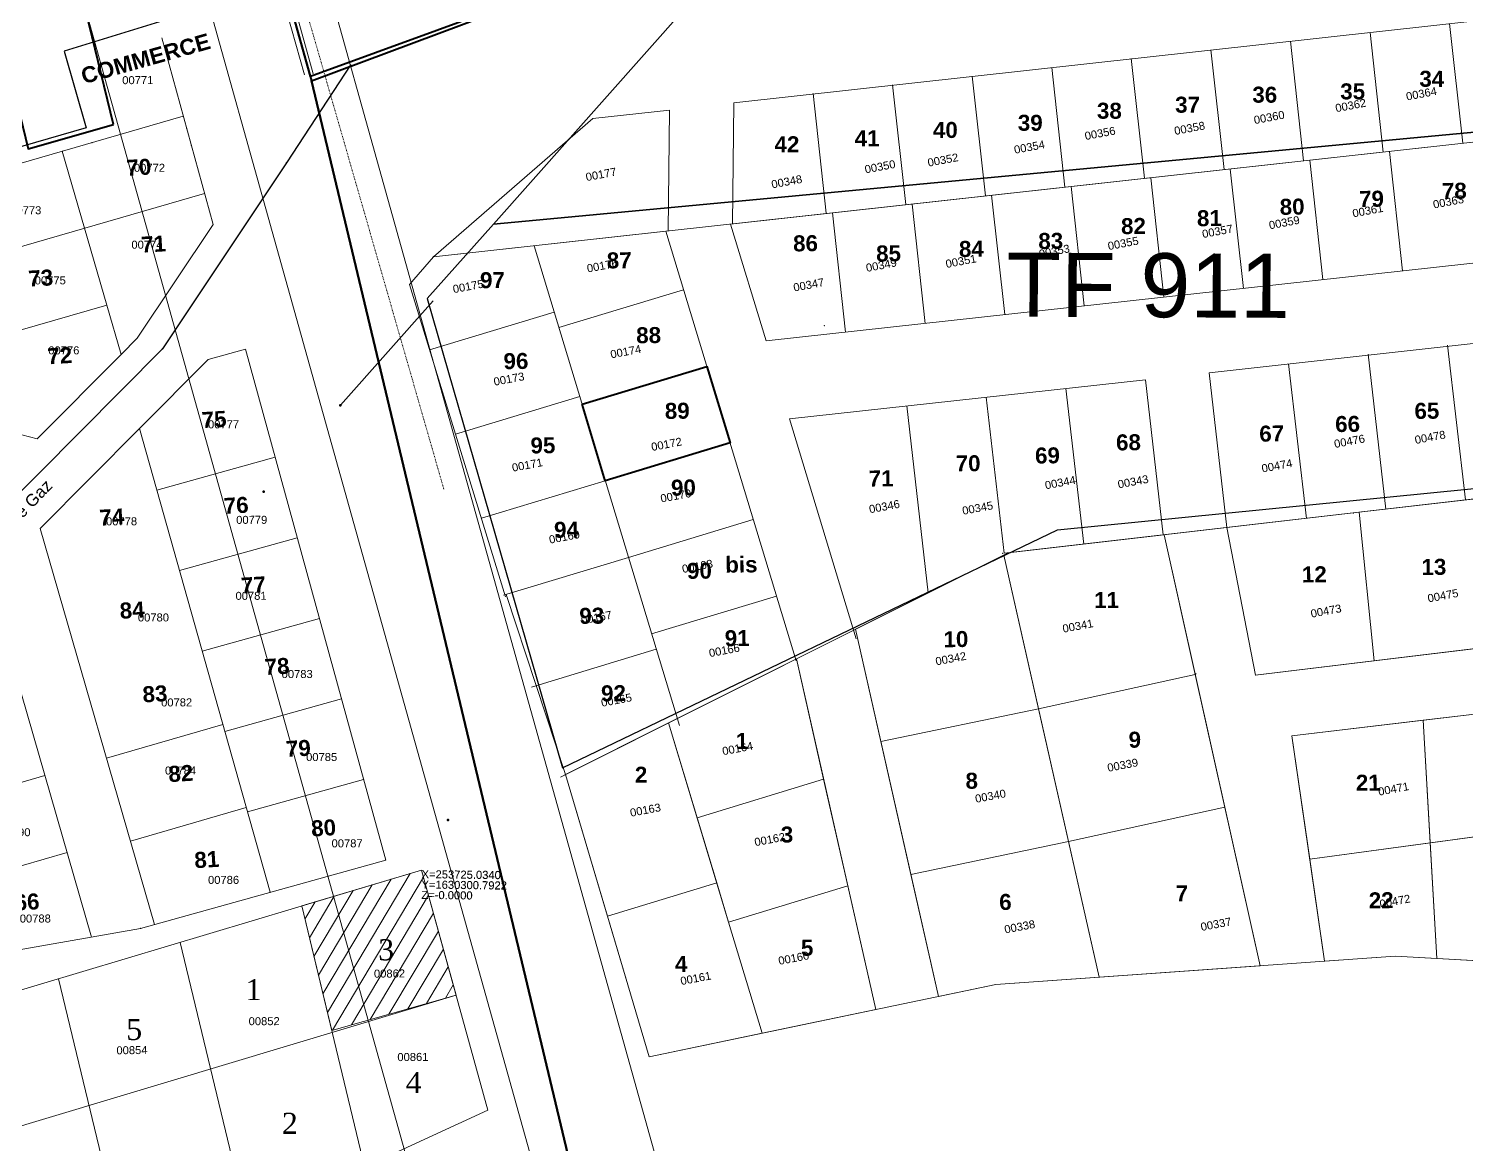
# Model space of a CAD drawing. Header units: metres. Extents: x 251686 to 255059, y 1627526 to 1631912.
# Drawn here: x 253675.9 to 253855.6, y 1630266.5 to 1630405.9 of the extents above; entities that cross this region are included whole.
import ezdxf
from ezdxf.enums import TextEntityAlignment as Align

# ---------------------------------------------------------------- set-up
doc = ezdxf.new("R2010")
doc.units = ezdxf.units.M
doc.header["$MEASUREMENT"] = 0
doc.linetypes.add('DGN Style 4', pattern=[0.103896, 0.051948, -0.025974, 0, -0.025974])
for name, color, linetype in [('A_revoir_niveau_0', 7, 'Continuous'), ('limites_parcelles', 7, 'Continuous'), ('limites_sections', 7, 'Continuous'), ('limites_tf', 7, 'Continuous'), ('numero_lot', 7, 'Continuous'), ('numero_parcelle', 7, 'Continuous'), ('toponymie', 7, 'Continuous')]:
    doc.layers.add(name, color=color, linetype=linetype)
for name, color, linetype, lineweight in [('CABA', 7, 'Continuous', 0), ('Numero Titre Foncier', 4, 'Continuous', 0), ('Numérotation', 7, 'Continuous', 0), ('PROJET TOSYALI', 6, 'Continuous', 30)]:
    doc.layers.add(name, color=color, linetype=linetype, lineweight=lineweight)
doc.layers.add('Lignes HT Vectorisées', color=6, linetype='Continuous', lineweight=0, true_color=0xff00ff)
doc.styles.get("Standard").update_dxf_attribs({"font": 'txt.shx'})
doc.styles.add('Style-Arial', font='arial.ttf')
doc.styles.add('Style-FANCY', font='times.ttf')
doc.styles.add('style1', font='')
doc.styles.get('style1').set_extended_font_data('Times New Roman', bold=True)
pattern_1 = [(59.22774, (66201.7634, 31755.8011), (-1.4408947565, 0.8580004177), [])]

msp = doc.modelspace()

# ---------------------------------------------------------------- hatches: boundary and pattern name
at = {"layer": 'A_revoir_niveau_0', "lineweight": 13, "ltscale": 40}
h = msp.add_hatch(dxfattribs=at)
h.set_pattern_fill('ANSI31', color=253, style=0, pattern_type=2)
h.set_pattern_definition(pattern_1)
h.paths.add_polyline_path([(253713.792503, 1630280.755982), (253729.33546, 1630285.172802), (253725.033992, 1630300.792182), (253710.055733, 1630296.313252)])
h = msp.add_hatch(dxfattribs=at)
h.set_pattern_fill('ANSI31', color=252, style=0, pattern_type=2)
h.set_pattern_definition(pattern_1)
h.paths.add_polyline_path([(253713.792503, 1630280.755982), (253729.33546, 1630285.172802), (253725.033992, 1630300.792182), (253710.055733, 1630296.313252)])
h = msp.add_hatch(dxfattribs=at)
h.set_pattern_fill('ANSI31', color=252, style=0, pattern_type=2)
h.set_pattern_definition(pattern_1)
h.paths.add_polyline_path([(253713.792503, 1630280.755982), (253729.33546, 1630285.172802), (253725.033992, 1630300.792182), (253710.055733, 1630296.313252)])

# ---------------------------------------------------------------- linework, layer by layer
at = {"layer": 'A_revoir_niveau_0', "color": 7, "linetype": 'Continuous', "lineweight": 0}
for p, q in [((253669.761, 1630545.695), (253710.374, 1630400.166)), ((253670.860255, 1630545.832426), (253711.473255, 1630400.303426))]:
    msp.add_line(p, q, dxfattribs=at)
at = {"layer": 'A_revoir_niveau_0', "color": 4, "linetype": 'Continuous'}
for p, q in [((253716.171618, 1630401.452431), (253708.132307, 1630389.175684)), ((253708.132307, 1630389.175684), (253692.638386, 1630365.955137)), ((253692.638386, 1630365.955137), (253651.490096, 1630324.512879))]:
    msp.add_line(p, q, dxfattribs=at)
at = {"layer": 'A_revoir_niveau_0', "color": 7, "lineweight": 0, "ltscale": 40}
msp.add_line((253729.33546, 1630285.172802), (253725.033992, 1630300.792182), dxfattribs=at)
at = {"layer": 'A_revoir_niveau_0', "linetype": 'Continuous'}
for p in [(253708.132307, 1630389.175684), (253692.638386, 1630365.955137)]:
    msp.add_point(p, dxfattribs=at)
at = {"layer": 'A_revoir_niveau_0', "color": 253, "lineweight": 13, "ltscale": 40}
msp.add_3dface([(253710.055733, 1630296.313252), (253725.033992, 1630300.792182), (253729.33546, 1630285.172802), (253713.792503, 1630280.755982)], dxfattribs=at)
at = {"layer": 'A_revoir_niveau_0', "lineweight": 13, "ltscale": 40}
msp.add_3dface([(253710.055733, 1630296.313252), (253725.033992, 1630300.792182), (253729.33546, 1630285.172802), (253713.792503, 1630280.755982)], dxfattribs=at)
msp.add_3dface([(253710.055733, 1630296.313252), (253725.033992, 1630300.792182), (253729.33546, 1630285.172802), (253713.792503, 1630280.755982)], dxfattribs=at)
at = {"layer": 'CABA', "color": 30, "linetype": 'Continuous', "lineweight": 0}
msp.add_line((253714.876016, 1630358.878421), (253726.473128, 1630371.916669), dxfattribs=at)
at = {"layer": 'CABA', "color": 30, "linetype": 'Continuous', "lineweight": 53}
msp.add_point((253714.876016, 1630358.878421), dxfattribs=at)
msp.add_point((253714.876016, 1630358.878421), dxfattribs=at)
at = {"layer": 'CABA', "color": 6, "linetype": 'Continuous', "lineweight": 53}
for p in [(253705.277008, 1630348.08298), (253728.309126, 1630307.049623)]:
    msp.add_point(p, dxfattribs=at)
at = {"layer": 'CABA', "color": 5, "linetype": 'Continuous', "lineweight": 53}
for p in [(253705.277008, 1630348.08298), (253728.309126, 1630307.049623)]:
    msp.add_point(p, dxfattribs=at)
at = {"layer": 'Lignes HT Vectorisées', "color": 5, "flags": 128}
msp.add_lwpolyline([(253756.669149, 1629670.287472), (253861.621399, 1629827.964829), (253775.882942, 1630131.985118), (253683.847384, 1630461.074745), (253586.374624, 1630811.106198), (253617.63126, 1631056.920646), (253648.501603, 1631303.479896), (253822.386232, 1631416.29853), (253967.163614, 1631512.857485)], dxfattribs=at)
at = {"layer": 'limites_parcelles', "color": 7, "linetype": 'DGN Style 4', "lineweight": 0}
msp.add_line((253691.965779, 1630473.057815), (253727.820167, 1630348.363656), dxfattribs=at)
at = {"layer": 'limites_parcelles', "color": 7, "linetype": 'Continuous', "lineweight": 0}
for p, q in [((253927.592702, 1630414.734721), (253764.041532, 1630396.658437)), ((253843.565243, 1630405.486138), (253845.210652, 1630390.524105)), ((253853.508956, 1630406.580013), (253855.154365, 1630391.61798)), ((253692.540223, 1630404.806833, 0.000001), (253698.957459, 1630381.454067, 0.000001)), ((253823.677804, 1630403.299389), (253825.323213, 1630388.337356)), ((253833.62153, 1630404.392264), (253835.266939, 1630389.430231)), ((253813.73309, 1630402.205502), (253815.3785, 1630387.243469)), ((253929.238175, 1630399.767687), (253726.506914, 1630377.439517)), ((253726.515803, 1630377.443696), (253929.236136, 1630399.770662)), ((253793.845651, 1630400.018753), (253795.49106, 1630385.05672)), ((253803.789377, 1630401.111627), (253805.434786, 1630386.149594)), ((253773.957225, 1630397.83099), (253775.602634, 1630382.868958)), ((253783.901938, 1630398.924878), (253785.547347, 1630383.962845)), ((253895.69956, 1630396.073383), (253763.65109, 1630381.531252)), ((253764.041532, 1630396.658437), (253763.870889, 1630381.555078)), ((253665.18, 1630386.31, 0.000001), (253695.236683, 1630394.994227, 0.000001)), ((253746.434019, 1630394.712654), (253726.506914, 1630377.439517)), ((253756.027074, 1630395.77237), (253746.434019, 1630394.712654)), ((253756.027074, 1630395.77237), (253755.857393, 1630380.672025)), ((253685.670435, 1630371.412223, 0.000001), (253680.118949, 1630390.626285, 0.000001)), ((253845.983059, 1630390.599034), (253847.625878, 1630375.682989)), ((253836.039372, 1630389.503158), (253837.682191, 1630374.587114)), ((253816.151971, 1630387.313408), (253817.79479, 1630372.397364)), ((253826.095671, 1630388.408283), (253827.738491, 1630373.492239)), ((253667.955746, 1630376.702959, 0.000001), (253697.886642, 1630385.350842, 0.000001)), ((253806.208284, 1630386.217533), (253807.851103, 1630371.301489)), ((253786.320883, 1630384.027783), (253787.963702, 1630369.111739)), ((253796.264583, 1630385.122658), (253797.907402, 1630370.206614)), ((253776.377183, 1630382.932908), (253778.020002, 1630368.016864)), ((253698.957459, 1630381.454067, 0.000001), (253689.491447, 1630367.267473, 0.000001)), ((253755.559659, 1630380.640197), (253726.507839, 1630377.440593)), ((253771.828628, 1630326.928424), (253755.559659, 1630380.640197)), ((253768.076301, 1630366.921989), (253763.65109, 1630381.531252)), ((253897.342366, 1630381.158339), (253768.076301, 1630366.921989)), ((253757.240736, 1630318.871755), (253739.081077, 1630378.825283)), ((253972.040402, 1630379.319168), (253823.445418, 1630362.95425)), ((253726.507839, 1630377.440593), (253723.524837, 1630373.97274)), ((253742.178521, 1630368.599097), (253757.775426, 1630373.3231)), ((253670.731486, 1630367.095938, 0.000001), (253685.670435, 1630371.412223, 0.000001)), ((253687.459308, 1630365.220816, 0.000001), (253685.670435, 1630371.412223, 0.000001)), ((253726.034342, 1630365.799295), (253741.594737, 1630370.512529)), ((253797.854246, 1630340.388105), (254046.276307, 1630369.094904)), ((253798.355473, 1630340.446025), (254046.276307, 1630369.094904)), ((253689.491447, 1630367.267473, 0.000001), (253687.459308, 1630365.220816, 0.000001)), ((253698.35644, 1630364.617671), (253703.003067, 1630365.894543)), ((253703.003067, 1630365.894543), (253720.547301, 1630302.049857)), ((253853.258463, 1630366.398719), (253855.494359, 1630347.048165)), ((253676.995691, 1630354.682445, 0.000001), (253687.459308, 1630365.220816, 0.000001)), ((253689.76616, 1630355.966021), (253698.35644, 1630364.617671)), ((253745.078523, 1630359.024691), (253760.675428, 1630363.748694)), ((253833.388118, 1630364.049112), (253835.61832, 1630344.75251)), ((253843.320456, 1630365.249892), (253845.556352, 1630345.899337)), ((253815.489862, 1630362.077942), (253771.026459, 1630357.181147)), ((253815.489862, 1630362.077942), (253817.730311, 1630342.684425)), ((253823.445418, 1630362.95425), (253825.681314, 1630343.603695)), ((253805.5452, 1630360.982727), (253807.792292, 1630341.536598)), ((253729.264357, 1630355.279151), (253744.785144, 1630359.980388)), ((253785.656762, 1630358.792395), (253788.355587, 1630335.439124)), ((253795.601424, 1630359.88761), (253797.854285, 1630340.38777)), ((253779.354552, 1630329.68675), (253771.026459, 1630357.181147)), ((253676.995691, 1630354.682445, 0.000001), (253674.094585, 1630355.456029, 0.000001)), ((253677.355067, 1630343.466261), (253689.76616, 1630355.966021)), ((253706.097393, 1630298.02422), (253689.76616, 1630355.966021)), ((253747.978526, 1630349.450286), (253763.575431, 1630354.174289)), ((253691.936118, 1630348.267197), (253706.715318, 1630352.385403)), ((253732.494052, 1630344.760048), (253747.978526, 1630349.450286)), ((253750.878529, 1630339.87588), (253766.475434, 1630344.599883)), ((253841.503115, 1630345.377177), (253841.496421, 1630345.431117)), ((253842.205404, 1630345.513044), (253844.078976, 1630326.955226)), ((253691.647665, 1630293.998633), (253677.355067, 1630343.466261)), ((253694.768355, 1630338.218665), (253709.481656, 1630342.318508)), ((253817.827899, 1630342.696489), (253829.839329, 1630288.843748)), ((253825.679012, 1630343.603474), (253829.250894, 1630325.162462)), ((253742.369808, 1630312.414235), (253798.355473, 1630340.446025)), ((253742.834144, 1630312.646726), (253798.355473, 1630340.446025)), ((253962.768549, 1630341.306171), (253829.232914, 1630325.160231)), ((253735.281636, 1630335.150877), (253750.877541, 1630339.874867)), ((253797.798773, 1630340.167763), (253809.702061, 1630287.415159)), ((253743.008152, 1630312.733851), (253735.585303, 1630335.242858)), ((253753.778531, 1630330.301475), (253769.375436, 1630335.025478)), ((253683.774267, 1630292.427902), (253671.726648, 1630334.125509)), ((253697.600592, 1630328.170133), (253712.247994, 1630332.251613)), ((253779.273773, 1630330.892097), (253789.628434, 1630285.001918)), ((253738.762422, 1630323.663001), (253754.358327, 1630328.386991)), ((253771.875705, 1630327.187586), (253781.793642, 1630283.367797)), ((253821.717091, 1630325.258018), (253802.131796, 1630320.963137)), ((253821.821804, 1630325.362408), (253821.717091, 1630325.258018)), ((253895.203593, 1630324.820996), (253833.814157, 1630317.581306)), ((253700.432829, 1630318.121601), (253715.014331, 1630322.184718)), ((253802.131796, 1630320.963137), (253782.440007, 1630316.858983)), ((253700.186183, 1630318.99668), (253685.639382, 1630314.793697)), ((253755.885642, 1630319.181989), (253763.399936, 1630294.296409)), ((253850.197198, 1630319.513051), (253851.92416, 1630289.754034)), ((253833.814157, 1630317.581306), (253837.891835, 1630289.415153)), ((253663.534603, 1630308.439195), (253677.945164, 1630312.602815)), ((253703.265066, 1630308.073069), (253717.780669, 1630312.117823)), ((253759.464122, 1630307.331192), (253775.276774, 1630312.161008)), ((253703.116133, 1630308.60147), (253688.637188, 1630304.418093)), ((253825.419436, 1630308.659552), (253805.875051, 1630304.373199)), ((253883.788397, 1630308.641109), (253836.04781, 1630302.153586)), ((253805.876051, 1630304.373212), (253786.187507, 1630300.250091)), ((253666.310349, 1630298.832155), (253680.72091, 1630302.995774)), ((253656.274504, 1630280.23112), (253725.033992, 1630300.792182)), ((253720.547301, 1630302.049857), (253689.902094, 1630293.51233)), ((253725.033992, 1630300.792182), (253733.28986, 1630270.813687)), ((253748.263057, 1630295.052901), (253761.916303, 1630299.209741)), ((253763.399936, 1630294.296409), (253778.296032, 1630298.823342)), ((253710.055733, 1630296.313252), (253717.884332, 1630263.720498)), ((253763.399936, 1630294.296409), (253767.607803, 1630280.408705)), ((253689.902094, 1630293.51233), (253625.084271, 1630282.041664)), ((253694.856868, 1630291.768355), (253703.216021, 1630256.966746)), ((253846.714004, 1630290.041441), (253796.815652, 1630286.500681)), ((253896.652967, 1630287.289732), (253846.714004, 1630290.041441)), ((253679.658002, 1630287.223458), (253688.54771, 1630250.212995)), ((253796.815652, 1630286.500681), (253753.489805, 1630277.464489)), ((253668.270807, 1630266.80946), (253729.33546, 1630285.172802))]:
    msp.add_line(p, q, dxfattribs=at)
at = {"layer": 'limites_parcelles', "color": 7, "lineweight": 0}
msp.add_line((253735.507805, 1630334.944268), (253723.524837, 1630373.97274), dxfattribs=at)
at = {"layer": 'limites_parcelles', "color": 7, "lineweight": 0, "flags": 128}
msp.add_lwpolyline([(253761.441639, 1630127.929408), (253669.399425, 1630457.042785), (253571.924424, 1630807.082271), (253571.51908, 1630809.029393), (253571.374904, 1630811.013026), (253571.494427, 1630812.998296), (253602.749246, 1631058.798456), (253633.6178, 1631305.343416), (253634.165779, 1631307.894016), (253635.14739, 1631310.311098), (253636.532942, 1631312.521547), (253638.280524, 1631314.458505), (253640.337273, 1631316.063379), (253814.14227, 1631428.830345), (253814.14227, 1631428.830345), (253950.854808, 1631520.01047), (253983.472344, 1631505.704533), (253830.629866, 1631403.767217), (253662.51866, 1631294.693741), (253632.51326, 1631055.042836), (253601.636463, 1630812.215479), (253698.295348, 1630465.106707), (253790.324263, 1630136.040833)], dxfattribs=at)
at = {"layer": 'limites_parcelles', "color": 7, "linetype": 'Continuous', "lineweight": 0, "flags": 128}
for points in [[(253821.717091, 1630325.258018), (253817.827899, 1630342.696489), (253798.355473, 1630340.446025), (253797.798773, 1630340.167763), (253802.131796, 1630320.963137), (253821.717091, 1630325.258018)], [(253805.876051, 1630304.373212), (253802.131796, 1630320.963137), (253782.440007, 1630316.858983), (253789.628434, 1630285.001918), (253796.815652, 1630286.500681), (253829.839329, 1630288.843748), (253821.717091, 1630325.258018), (253802.131796, 1630320.963137), (253805.876051, 1630304.373212)], [(253851.08578, 1630304.197157), (253850.197198, 1630319.513051), (253833.814157, 1630317.581306), (253837.891835, 1630289.415153), (253846.714004, 1630290.041441), (253866.776693, 1630288.935871), (253865.954966, 1630306.217555), (253854.463499, 1630304.656635), (253868.929201, 1630306.62184), (253868.08068, 1630321.622097), (253850.197198, 1630319.513051), (253851.08578, 1630304.197157)], [(253778.296032, 1630298.823342), (253775.276774, 1630312.161008), (253759.464122, 1630307.331192), (253761.916303, 1630299.209741), (253755.885642, 1630319.181989), (253743.008109, 1630312.733996), (253753.489805, 1630277.464489), (253767.607803, 1630280.408705), (253763.399936, 1630294.296409), (253778.296032, 1630298.823342)], [(253796.815652, 1630286.500681), (253809.702061, 1630287.415159), (253805.876051, 1630304.373212), (253786.187507, 1630300.250091), (253789.628434, 1630285.001918), (253796.815652, 1630286.500681)], [(253837.891835, 1630289.415153), (253846.714004, 1630290.041441), (253851.92416, 1630289.754034), (253851.08578, 1630304.197157), (253836.04781, 1630302.153586), (253837.891835, 1630289.415153)], [(253767.607803, 1630280.408705), (253763.399936, 1630294.296409), (253761.916303, 1630299.209741), (253748.263057, 1630295.052901), (253753.489805, 1630277.464489), (253767.607803, 1630280.408705)]]:
    msp.add_lwpolyline(points, close=True, dxfattribs=at)
msp.add_lwpolyline([(253661.166862, 1630237.605993), (253733.28986, 1630270.813687)], dxfattribs=at)
at = {"layer": 'limites_parcelles', "color": 7, "linetype": 'Continuous', "lineweight": 0}
for p in [(253726.507839, 1630377.440593), (253726.515803, 1630377.443696), (253726.515803, 1630377.443696), (253726.515803, 1630377.443696), (253775.35155, 1630368.812065), (253797.64445, 1630340.367073), (253706.097393, 1630298.02422)]:
    msp.add_point(p, dxfattribs=at)
for points in [[(253844.078976, 1630326.955226), (253858.975976, 1630328.756876), (253857.112421, 1630347.235786), (253842.205404, 1630345.513044)], [(253829.250894, 1630325.162462), (253844.078976, 1630326.955226), (253842.205404, 1630345.513044), (253825.679012, 1630343.603474)], [(253802.131796, 1630320.963137), (253797.798773, 1630340.167763), (253779.273773, 1630330.892097), (253782.440007, 1630316.858983)], [(253775.276774, 1630312.161008), (253771.875705, 1630327.187586), (253755.885642, 1630319.181989), (253759.464122, 1630307.331192)], [(253805.876051, 1630304.373212), (253802.131796, 1630320.963137), (253782.440007, 1630316.858983), (253786.187507, 1630300.250091)], [(253761.916303, 1630299.209741), (253755.885642, 1630319.181989), (253743.008109, 1630312.733996), (253748.263057, 1630295.052901)], [(253836.04781, 1630302.153586), (253851.08578, 1630304.197157), (253850.197198, 1630319.513051), (253833.814157, 1630317.581306)], [(253851.92416, 1630289.754034), (253866.776693, 1630288.935871), (253865.954966, 1630306.217555), (253851.08578, 1630304.197157)], [(253781.793642, 1630283.367797), (253778.296032, 1630298.823342), (253763.399936, 1630294.296409), (253767.607803, 1630280.408705)]]:
    msp.add_3dface(points, dxfattribs=at)
at = {"layer": 'limites_sections', "color": 112, "linetype": 'Continuous', "lineweight": 40, "flags": 128}
for points in [[(254450.84006, 1630759.175246), (254395.3871, 1630569.1026), (254353.2541, 1630409.5098), (254348.492261, 1630392.388149), (254237.72828, 1630442.844843), (254040.038076, 1630496.898217), (253942.172035, 1630521.14592), (253859.148201, 1630539.484772), (253853.186893, 1630453.726815), (253808.243015, 1630442.914881), (253793.178897, 1630438.29059), (253774.754402, 1630423.155021), (253711.134092, 1630399.982213), (253678.015836, 1630518.052824), (253627.848348, 1630688.389303), (253621.624412, 1630712.828844), (253610.975151, 1630786.918169), (253609.69659, 1630931.397239), (253737.566314, 1630938.284849), (253928.216166, 1630961.492497), (253976.914647, 1630881.792805), (254242.098307, 1630809.467069), (254450.84006, 1630759.175246)], [(253571.047075, 1630723.599568), (253600.186297, 1630706.548526), (253621.817231, 1630711.994443), (253628.041124, 1630687.554872), (253678.208666, 1630517.218459), (253711.262634, 1630399.425895), (253749.054407, 1630241.188111), (253786.719032, 1630083.077529), (253667.019158, 1630061.048467), (253520.677582, 1630008.003458), (253349.874626, 1629905.007271), (253370.894891, 1630071.745612), (253278.664905, 1630062.128606), (253271.082561, 1630189.80614), (253238.792095, 1630544.179111), (253486.322083, 1630710.425653), (253532.904976, 1630728.2652), (253571.047075, 1630723.599568)], [(254348.370927, 1630391.951882), (254309.9852, 1630253.9323), (254287.3632, 1630130.504), (254273.8695, 1629992.7881), (254275.334915, 1629929.186521), (254144.350912, 1629962.854533), (254129.310226, 1629944.470728), (254024.768125, 1629997.357132), (253955.511127, 1630039.119672), (253907.405394, 1630046.336207), (253799.369555, 1630038.162516), (253786.496556, 1630083.300126), (253767.950249, 1630162.069178), (253749.054441, 1630241.188133), (253711.262624, 1630399.425942), (253774.754402, 1630423.155021), (253793.178897, 1630438.29059), (253808.243015, 1630442.914881), (253853.186893, 1630453.726815), (253859.148201, 1630539.484772), (253942.172035, 1630521.14592), (254040.038076, 1630496.898217), (254237.72828, 1630442.844843), (254348.370927, 1630391.951882)]]:
    msp.add_lwpolyline(points, close=True, dxfattribs=at)
at = {"layer": 'limites_tf', "color": 5, "linetype": 'Continuous', "lineweight": 30}
for p, q in [((253697.129695, 1630408.318574), (253680.371369, 1630403.147595)), ((253680.371369, 1630403.147595), (253683.097629, 1630393.567929)), ((253683.097629, 1630393.567929), (253632.28558, 1630378.88689))]:
    msp.add_line(p, q, dxfattribs=at)
at = {"layer": 'limites_tf', "color": 5, "linetype": 'Continuous', "lineweight": 30, "flags": 128}
for points in [[(253742.616998, 1630313.578459), (253804.489983, 1630343.310326), (254052.748228, 1630367.915664), (254077.495119, 1630355.638384), (254077.616337, 1630415.578329), (254091.990638, 1630476.368054), (254028.35108, 1630468.092257), (253955.19092, 1630462.500024), (253931.402893, 1630460.263835), (253936.98245, 1630400.533803), (253734.00422, 1630381.528942), (253725.718723, 1630372.210818), (253742.616998, 1630313.578459)], [(253931.402893, 1630460.263835), (253809.541927, 1630448.853179), (253757.788687, 1630408.295296), (253734.00422, 1630381.528942), (253936.98245, 1630400.533803), (253931.402893, 1630460.263835)]]:
    msp.add_lwpolyline(points, close=True, dxfattribs=at)
at = {"layer": 'numero_lot', "color": 7, "linetype": 'Continuous', "lineweight": 0}
for p in [(253695.64617, 1630393.504077, 0.000001), (253680.118949, 1630390.626285, 0.000001), (253683.840576, 1630391.701568, 0.000001), (253696.244133, 1630391.328046, 0.000001), (253682.894695, 1630381.019244, 0.000001), (253720.546989, 1630302.05099), (253689.902094, 1630293.51233)]:
    msp.add_point(p, dxfattribs=at)
at = {"layer": 'Numérotation', "color": 5, "lineweight": 40, "flags": 128}
msp.add_lwpolyline([(253745.078583, 1630359.02471), (253760.675945, 1630363.748851), (253763.575972, 1630354.174452), (253747.978625, 1630349.450316), (253745.078583, 1630359.02471)], dxfattribs=at)
at = {"layer": 'PROJET TOSYALI', "color": 3, "linetype": 'Continuous', "lineweight": 40}
msp.add_3dface([(253686.522, 1630393.966), (253676.549, 1630434.899), (253665.896, 1630431.859), (253675.868, 1630390.926)], dxfattribs=at)

# ---------------------------------------------------------------- texts
at = {"layer": 'limites_tf', "color": 5, "linetype": 'Continuous', "lineweight": 30, "insert": (253725.033992, 1630300.792182), "char_height": 1, "attachment_point": 1, "rotation": 359.19811934, "line_spacing_factor": 0.776524, "style": 'Style-Arial'}
msp.add_mtext('X=253725.0340^JY=1630300.7922^JZ=-0.0000', dxfattribs=at)
at = {"layer": 'Numero Titre Foncier', "color": 4, "linetype": 'Continuous', "lineweight": 0, "style": 'Style-Arial'}
msp.add_text('TF 911', height=8.003145, rotation=359.73413, dxfattribs=at).set_placement((253815.831016, 1630373.886267), align=Align.MIDDLE_CENTER)
at = {"layer": 'numero_lot', "color": 7, "linetype": 'Continuous', "lineweight": 0, "char_height": 2, "attachment_point": 7, "line_spacing_factor": 0.72, "style": 'style1'}
for s, insert, rotation in [('\\fArial|b1|i0|c00|p39;COMMERCE', (253682.817821, 1630398.976441), 15.66278435), ('\\fArial|b1|i0|c00|p39;70', (253688.189468, 1630387.51165, 0.000001), 3.44141889), ('\\fArial|b1|i0|c00|p39;71', (253690.035883, 1630377.942915, 0.000001), 3.44141889), ('\\fArial|b1|i0|c00|p39;73', (253675.931423, 1630373.666459, 0.000001), 3.44141889), ('\\fArial|b1|i0|c00|p39;72', (253678.312288, 1630363.993246, 0.000001), 3.44141889), ('\\fArial|b1|i0|c00|p39;75', (253697.596182, 1630355.997737), 3.44141889), ('\\fArial|b1|i0|c00|p39;76', (253700.354975, 1630345.260708), 3.44141889), ('\\fArial|b1|i0|c00|p39;74', (253684.807121, 1630343.822572), 3.44141889), ('\\fArial|b1|i0|c00|p39;77', (253702.509794, 1630335.333751), 3.44141889), ('\\fArial|b1|i0|c00|p39;84', (253687.356519, 1630332.168774), 3.44141889), ('\\fArial|b1|i0|c00|p39;78', (253705.464994, 1630325.137979), 3.44141889), ('\\fArial|b1|i0|c00|p39;83', (253690.209021, 1630321.708247), 3.44141889), ('\\fArial|b1|i0|c00|p39;79', (253708.128502, 1630314.893962), 3.44141889), ('\\fArial|b1|i0|c00|p39;82', (253693.440051, 1630311.758342), 3.44141889), ('\\fArial|b1|i0|c00|p39;80', (253711.284223, 1630304.956431), 3.44141889), ('\\fArial|b1|i0|c00|p39;81', (253696.684047, 1630301.000889), 3.44141889), ('\\fArial|b1|i0|c00|p39;66', (253674.218971, 1630295.700847), 3.44141889)]:
    msp.add_mtext(s, dxfattribs=dict(at, insert=insert, rotation=rotation))
at = {"layer": 'numero_lot', "color": 7, "linetype": 'Continuous', "lineweight": 13, "char_height": 2, "attachment_point": 7, "line_spacing_factor": 0.72, "style": 'style1'}
for s, insert, rotation in [('\\fArial|b1|i0|c00|p39;34', (253849.730501, 1630398.655302), 359.73414657), ('\\fArial|b1|i0|c00|p39;36', (253828.852535, 1630396.670612), 359.73414657), ('\\fArial|b1|i0|c00|p39;35', (253839.842492, 1630397.081562), 359.73414657), ('\\fArial|b1|i0|c00|p39;38', (253809.434, 1630394.664954), 359.73414657), ('\\fArial|b1|i0|c00|p39;37', (253819.209004, 1630395.417506), 359.73414657), ('\\fArial|b1|i0|c00|p39;40', (253788.92942, 1630392.268553), 359.73414657), ('\\fArial|b1|i0|c00|p39;39', (253799.543608, 1630393.157566), 359.73414657), ('\\fArial|b1|i0|c00|p39;42', (253769.132551, 1630390.509167), 359.73414657), ('\\fArial|b1|i0|c00|p39;41', (253779.157527, 1630391.265183), 359.73414657), ('\\fArial|b1|i0|c00|p39;79', (253842.208734, 1630383.637767), 0.73415085), ('\\fArial|b1|i0|c00|p39;78', (253852.55888, 1630384.634801), 0.73415085), ('\\fArial|b1|i0|c00|p39;80', (253832.290709, 1630382.647271), 0.73415085), ('\\fArial|b1|i0|c00|p39;82', (253812.460209, 1630380.233143), 0.73415085), ('\\fArial|b1|i0|c00|p39;81', (253821.946959, 1630381.218113), 0.73415085), ('\\fArial|b1|i0|c00|p39;86', (253771.470327, 1630378.079138), 0.73415085), ('\\fArial|b1|i0|c00|p39;83', (253802.122124, 1630378.372853), 0.73415085), ('\\fArial|b1|i0|c00|p39;87', (253748.181498, 1630375.952854), 0.73415085), ('\\fArial|b1|i0|c00|p39;85', (253781.848428, 1630376.816456), 0.73415085), ('\\fArial|b1|i0|c00|p39;84', (253792.203594, 1630377.38135), 0.73415085), ('\\fArial|b1|i0|c00|p39;97', (253732.341712, 1630373.474807), 0.73415085), ('\\fArial|b1|i0|c00|p39;88', (253751.863053, 1630366.598562), 0.73415085), ('\\fArial|b1|i0|c00|p39;96', (253735.278607, 1630363.363619), 0.73415085), ('\\fArial|b1|i0|c00|p39;89', (253755.438843, 1630357.143869), 0.73415085), ('\\fArial|b1|i0|c00|p39;65', (253849.132371, 1630357.141857), 0.73415085), ('\\fArial|b1|i0|c00|p39;66', (253839.222652, 1630355.503159), 0.73415085), ('\\fArial|b1|i0|c00|p39;95', (253738.652161, 1630352.826821), 0.73415085), ('\\fArial|b1|i0|c00|p39;68', (253811.835035, 1630353.2083), 0.73415085), ('\\fArial|b1|i0|c00|p39;67', (253829.73853, 1630354.30212), 0.73415085), ('\\fArial|b1|i0|c00|p39;69', (253801.709249, 1630351.566833), 0.73415085), ('\\fArial|b1|i0|c00|p39;70', (253791.791237, 1630350.575336), 0.73415085), ('\\fArial|b1|i0|c00|p39;90', (253756.210107, 1630347.548189), 0.73415085), ('\\fArial|b1|i0|c00|p39;71', (253780.913652, 1630348.72314), 0.73415085), ('\\fArial|b1|i0|c00|p39;94', (253741.594062, 1630342.284493), 0.73415085), ('\\fArial|b1|i0|c00|p39;90', (253758.20817, 1630337.154843), 0.73415085), ('\\fArial|b1|i0|c00|p39;bis', (253762.987712, 1630337.930045), 0.73415085), ('\\fArial|b1|i0|c00|p39;12', (253835.06501, 1630336.731803), 0.73415085), ('\\fArial|b1|i0|c00|p39;13', (253850.010533, 1630337.635649), 0.73415085), ('\\fArial|b1|i0|c00|p39;11', (253809.093237, 1630333.525644), 0.73415085), ('\\fArial|b1|i0|c00|p39;93', (253744.754835, 1630331.528866), 0.73415085), ('\\fArial|b1|i0|c00|p39;91', (253762.928067, 1630328.738296), 0.73415085), ('\\fArial|b1|i0|c00|p39;10', (253790.265338, 1630328.61117), 0.73415085), ('\\fArial|b1|i0|c00|p39;92', (253747.470126, 1630321.847044), 0.73415085), ('\\fArial|b1|i0|c00|p39;1', (253764.303138, 1630315.917141), 0.73415085), ('\\fArial|b1|i0|c00|p39;9', (253813.405561, 1630316.053576), 0.73415085), ('\\fArial|b1|i0|c00|p39;2', (253751.702577, 1630311.705536), 0.73415085), ('\\fArial|b1|i0|c00|p39;8', (253793.023576, 1630310.924095), 0.73415085), ('\\fArial|b1|i0|c00|p39;21', (253841.809069, 1630310.703816), 0.73415085), ('\\fArial|b1|i0|c00|p39;3', (253769.934714, 1630304.201189), 0.73415085), ('\\fArial|b1|i0|c00|p39;6', (253797.23213, 1630295.78031, -555362.700234), 0.73415085), ('\\fArial|b1|i0|c00|p39;7', (253819.298883, 1630296.883473), 0.73415085), ('\\fArial|b1|i0|c00|p39;22', (253843.421573, 1630296.006487), 0.73415085), ('\\fArial|b1|i0|c00|p39;5', (253772.45406, 1630290.051258), 0.73415085), ('\\fArial|b1|i0|c00|p39;4', (253756.70412, 1630288.063072), 0.73415085)]:
    msp.add_mtext(s, dxfattribs=dict(at, insert=insert, rotation=rotation))
at = {"layer": 'numero_parcelle', "color": 5, "lineweight": 0, "style": 'Style-Arial'}
for s, rotation, p in [('00771', 0.13223, (253687.609274, 1630400.00718, -0.000014)), ('00364', 10.73413, (253847.990423, 1630397.947805)), ('00362', 10.73413, (253839.152225, 1630396.480245)), ('00358', 10.73413, (253819.014376, 1630393.636704)), ('00360', 10.73413, (253828.961096, 1630394.995349)), ('00356', 10.73413, (253807.828255, 1630393.000892)), ('00354', 10.73413, (253798.993212, 1630391.287134)), ('00772', 0.13223, (253689.069397, 1630389.05417, -0.000014)), ('00350', 10.73413, (253780.326556, 1630388.831801)), ('00352', 10.73413, (253788.188691, 1630389.671259)), ('00177', 10.73413, (253745.458732, 1630387.870799)), ('00348', 10.73413, (253768.664234, 1630386.958696)), ('00773', 0.13223, (253673.611481, 1630383.744191, -0.000014)), ('00361', 10.73413, (253841.288901, 1630383.333879)), ('00363', 10.73413, (253851.361769, 1630384.447903)), ('00359', 10.73413, (253830.851784, 1630381.845831)), ('00355', 10.73413, (253810.710781, 1630379.248487)), ('00357', 10.73413, (253822.500829, 1630380.753872)), ('00774', 0.13223, (253688.754557, 1630379.447066, -0.000014)), ('00353', 10.73413, (253802.112261, 1630378.276475)), ('00176', 10.73413, (253745.605031, 1630376.453377)), ('00349', 10.73413, (253780.484291, 1630376.521912)), ('00351', 10.73413, (253790.442052, 1630377.018865)), ('00775', 0.13223, (253676.672007, 1630374.985186, -0.000014)), ('00175', 10.73413, (253728.84675, 1630373.868598)), ('00347', 10.73413, (253771.412724, 1630374.066408)), ('00776', 0.13223, (253678.368424, 1630366.240949, -0.000014)), ('00174', 10.73413, (253748.541157, 1630365.718077)), ('00173', 10.73413, (253733.946307, 1630362.299187)), ('00777', 0.13223, (253698.329803, 1630356.999327, -0.000014)), ('00172', 10.73413, (253753.640718, 1630354.148382)), ('00476', 10.73413, (253838.99597, 1630354.523483)), ('00478', 10.73413, (253849.076725, 1630355.022012)), ('00171', 10.73413, (253736.236716, 1630351.555613)), ('00474', 10.73413, (253829.93229, 1630351.452485)), ('00344', 10.73413, (253802.851919, 1630349.352962)), ('00343', 10.73413, (253811.953456, 1630349.469587)), ('00170', 10.73413, (253754.799721, 1630347.699764)), ('00346', 10.73413, (253780.870742, 1630346.362682)), ('00345', 10.73413, (253792.520835, 1630346.167373)), ('00778', 0.13223, (253685.581345, 1630344.877154, -0.000014)), ('00779', 0.13223, (253701.850012, 1630345.062357, -0.000014)), ('00169', 10.73413, (253740.872671, 1630342.565763)), ('00168', 10.73413, (253757.495764, 1630338.900514)), ('00781', 0.13223, (253701.766538, 1630335.567166, -0.000014)), ('00475', 10.73413, (253850.683609, 1630335.220426)), ('00167', 10.73413, (253744.876711, 1630332.490523)), ('00473', 10.73413, (253836.069437, 1630333.309497)), ('00780', 0.13223, (253689.566315, 1630332.861888, -0.000014)), ('00341', 10.73413, (253805.049718, 1630331.436514)), ('00166', 10.73413, (253760.859608, 1630328.386154)), ('00342', 10.73413, (253789.171715, 1630327.354807)), ('00783', 0.13223, (253707.532026, 1630325.794744, -0.000014)), ('00782', 0.13223, (253692.467717, 1630322.247202, -0.000014)), ('00165', 10.73413, (253747.376838, 1630322.180553)), ('00785', 0.13223, (253710.590928, 1630315.422058, -0.000014)), ('00164', 10.73413, (253762.523622, 1630316.126345)), ('00784', 0.13223, (253692.956815, 1630313.736372, -0.000014)), ('00339', 10.73413, (253810.654284, 1630314.056196)), ('00471', 10.73413, (253844.504062, 1630311.071457)), ('00340', 10.73413, (253794.127803, 1630310.181637)), ('00163', 10.73413, (253750.997326, 1630308.437605)), ('00790', 0.13223, (253672.261135, 1630306.018996, -0.000014)), ('00787', 0.13223, (253713.770898, 1630304.638832, -0.000014)), ('00162', 10.73413, (253766.544224, 1630304.758566)), ('00786', 0.13223, (253698.332884, 1630300.067177, -0.000014)), ('00472', 10.73413, (253844.68388, 1630297.038183)), ('00788', 0.13223, (253674.800367, 1630295.239462, -0.000014)), ('00338', 10.73413, (253797.781416, 1630293.853612)), ('00337', 10.73413, (253822.318667, 1630294.168025)), ('00160', 10.73413, (253769.532796, 1630289.930229)), ('00862', 0.43413, (253719.066842, 1630288.355834, 0.00002)), ('00161', 10.73413, (253757.294535, 1630287.403368)), ('00852', 0.13223, (253703.405804, 1630282.410571, -0.000014)), ('00861', 0.43413, (253721.995015, 1630277.929794, 0.00002))]:
    msp.add_text(s, height=1, rotation=rotation, dxfattribs=at).set_placement(p, align=Align.TOP_LEFT)
at = {"layer": 'numero_parcelle', "color": 5, "linetype": 'Continuous', "lineweight": 0, "style": 'Style-Arial'}
msp.add_text('00854', height=1, rotation=0.73413, dxfattribs=at).set_placement((253686.876757, 1630278.77285), align=Align.TOP_LEFT)
at = {"layer": 'toponymie', "color": 7, "linetype": 'Continuous', "lineweight": 0, "style": 'Style-FANCY'}
for s, p in [('3', (253720.601696, 1630290.845443)), ('1', (253704.024654, 1630285.864847)), ('5', (253689.105316, 1630280.884251)), ('4', (253724.027618, 1630274.243457)), ('2', (253708.555712, 1630269.152181))]:
    msp.add_text(s, height=2.64, dxfattribs=at).set_placement(p, align=Align.MIDDLE_CENTER)
at = {"layer": 'toponymie', "linetype": 'Continuous', "insert": (253668.130248, 1630337.358648), "char_height": 1.5, "attachment_point": 7, "rotation": 46.18022304, "line_spacing_factor": 0.6}
msp.add_mtext('\\fArial|b0|i0|c00|p39;Conduite de Gaz', dxfattribs=at)
at = {"layer": 'toponymie', "color": 1, "linetype": 'Continuous', "lineweight": 30, "insert": (253725.033992, 1630300.792182), "char_height": 1, "attachment_point": 1, "rotation": 359.39809687, "line_spacing_factor": 0.776524, "style": 'Style-Arial'}
msp.add_mtext('X=253725.0340^JY=1630300.7922^JZ=-0.0000', dxfattribs=at)

doc.saveas('drawing.dxf')
